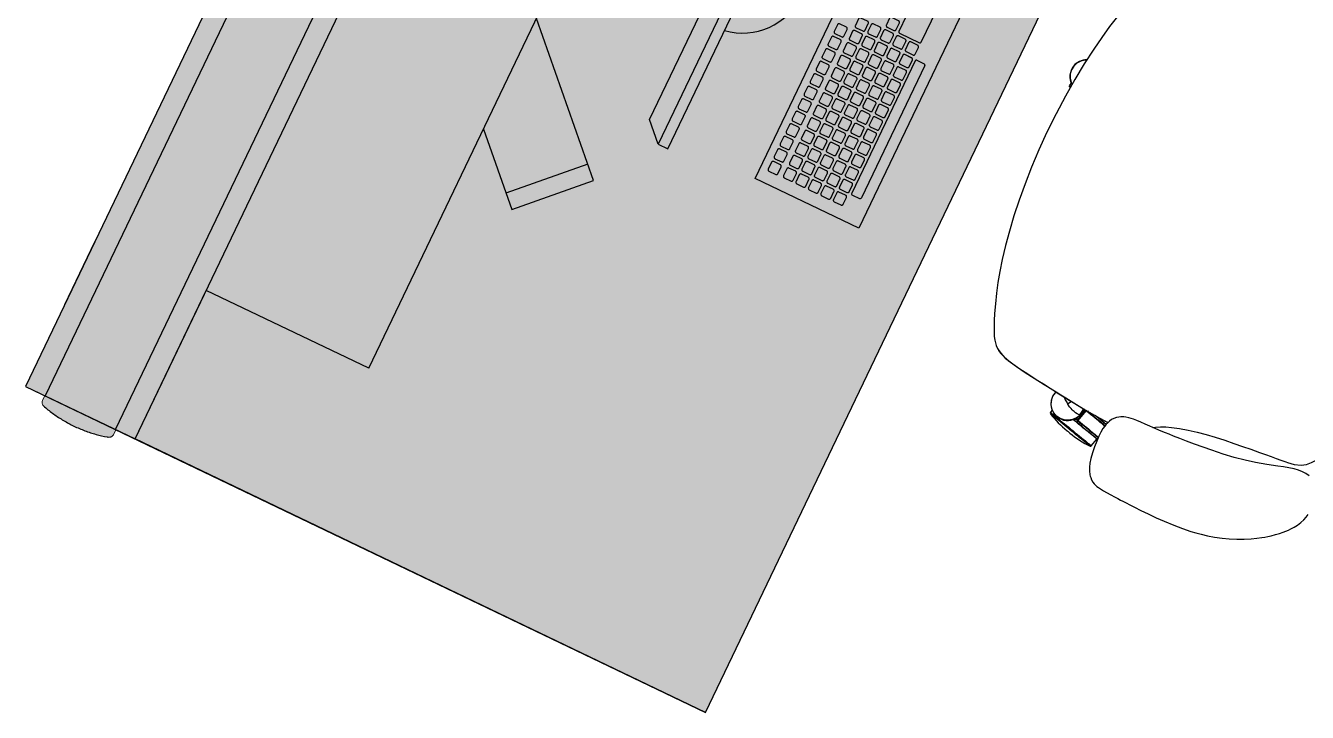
# Model space of a CAD drawing. Extents: x -15 to 8521, y -5327 to 1905.
# Drawn here: x 3272.8 to 3420.7, y -5044.3 to -4965.1 of the extents above; entities that cross this region are included whole.
import ezdxf
from ezdxf.xclip import XClip

# ---------------------------------------------------------------- set-up
doc = ezdxf.new("R2010")
doc.units = 0
doc.header["$XCLIPFRAME"] = 2
doc.linetypes.add('DASHED2', pattern=[9.525, 6.35, -3.175])
doc.layers.add('AR-HTC-MOB', color=253, linetype='Continuous', plot=False)
doc.layers.add('AR-MOB', color=2, linetype='Continuous')

# ---------------------------------------------------------------- blocks, each defined once
blk = doc.blocks.new('COMPUTADOR')
at = {"color": 253}
for p, q in [((0.5146, 0.5393), (0.4855, 0.5684)), ((0.4652, 0.5481), (0.4943, 0.5189)), ((0.4966, 0.5189), (0.5146, 0.537)), ((0.5327, 0.5276), (0.5392, 0.5341)), ((0.5415, 0.5341), (0.6612, 0.4145)), ((0.5248, 0.5197), (0.5279, 0.5228)), ((0.5327, 0.5253), (0.6524, 0.4057)), ((0.6467, 0.3978), (0.6498, 0.4008)), ((0.6546, 0.4057), (0.6612, 0.4122))]:
    blk.add_line(p, q, dxfattribs=at)
at = {"color": 1}
for p, q in [((0.4947, 0.214), (0.2065, 0.5022)), ((0.5247, 0.214), (0.4947, 0.214))]:
    blk.add_line(p, q, dxfattribs=at)
at = {"color": 2}
blk.add_line((0.5197, 0.1295), (0.5197, 0.0295), dxfattribs=at)
at = {"color": 1}
blk.add_lwpolyline([(0.3869, 0.7061), (0.693, 0.4), (0.5993, 0.3063), (0.2932, 0.6124)], close=True, dxfattribs=at)
at = {"color": 2}
for points in [[(0.5335, 0.2228), (0.2153, 0.541), (0.2065, 0.5322), (0.5247, 0.214)], [(0.1297, 0.0295), (0.5397, 0.0295), (0.5397, 0.1295), (0.1297, 0.1295)]]:
    blk.add_lwpolyline(points, close=True, dxfattribs=at)
at = {"color": 253}
for points in [[(0.5192, 0.5192), (0.5254, 0.5253, 0.414214), (0.5254, 0.528), (0.5192, 0.5341, 0.414214), (0.5166, 0.5341), (0.5104, 0.528, 0.414214), (0.5104, 0.5253), (0.5166, 0.5192, 0.414214)], [(0.4853, 0.5079), (0.4914, 0.514, 0.414214), (0.4914, 0.5167), (0.4853, 0.5228, 0.414214), (0.4826, 0.5228), (0.4765, 0.5167, 0.414214), (0.4765, 0.514), (0.4826, 0.5079, 0.414214)], [(0.5079, 0.5079), (0.514, 0.514, 0.414214), (0.514, 0.5167), (0.5079, 0.5228, 0.414214), (0.5052, 0.5228), (0.4991, 0.5167, 0.414214), (0.4991, 0.514), (0.5053, 0.5079, 0.414214)], [(0.5306, 0.5079), (0.5367, 0.514, 0.414214), (0.5367, 0.5167), (0.5306, 0.5228, 0.414214), (0.5279, 0.5228), (0.5218, 0.5167, 0.414214), (0.5218, 0.514), (0.5279, 0.5079, 0.414214)], [(0.4966, 0.4966), (0.5027, 0.5027, 0.414214), (0.5027, 0.5053), (0.4966, 0.5115, 0.414214), (0.4939, 0.5115), (0.4878, 0.5053, 0.414214), (0.4878, 0.5027), (0.4939, 0.4966, 0.414214)], [(0.5192, 0.4966), (0.5254, 0.5027, 0.414214), (0.5254, 0.5053), (0.5192, 0.5115, 0.414214), (0.5166, 0.5115), (0.5104, 0.5053, 0.414214), (0.5104, 0.5027), (0.5166, 0.4966, 0.414214)], [(0.5419, 0.4966), (0.548, 0.5027, 0.414214), (0.548, 0.5053), (0.5419, 0.5115, 0.414214), (0.5392, 0.5115), (0.5331, 0.5053, 0.414214), (0.5331, 0.5027), (0.5392, 0.4966, 0.414214)], [(0.474, 0.4739), (0.4801, 0.48, 0.414214), (0.4801, 0.4827), (0.474, 0.4888, 0.414214), (0.4713, 0.4888), (0.4652, 0.4827, 0.414214), (0.4652, 0.48), (0.4713, 0.4739, 0.414214)], [(0.4853, 0.4852), (0.4914, 0.4914, 0.414214), (0.4914, 0.494), (0.4853, 0.5001, 0.414214), (0.4826, 0.5001), (0.4765, 0.494, 0.414214), (0.4765, 0.4914), (0.4826, 0.4852, 0.414214)], [(0.4966, 0.4739), (0.5027, 0.48, 0.414214), (0.5027, 0.4827), (0.4966, 0.4888, 0.414214), (0.4939, 0.4888), (0.4878, 0.4827, 0.414214), (0.4878, 0.48), (0.4939, 0.4739, 0.414214)], [(0.5079, 0.4852), (0.514, 0.4914, 0.414214), (0.514, 0.494), (0.5079, 0.5001, 0.414214), (0.5052, 0.5001), (0.4991, 0.494, 0.414214), (0.4991, 0.4914), (0.5053, 0.4852, 0.414214)], [(0.5192, 0.4739), (0.5254, 0.48, 0.414214), (0.5254, 0.4827), (0.5192, 0.4888, 0.414214), (0.5166, 0.4888), (0.5104, 0.4827, 0.414214), (0.5104, 0.48), (0.5166, 0.4739, 0.414214)], [(0.5306, 0.4852), (0.5367, 0.4914, 0.414214), (0.5367, 0.494), (0.5306, 0.5001, 0.414214), (0.5279, 0.5001), (0.5218, 0.494, 0.414214), (0.5218, 0.4914), (0.5279, 0.4852, 0.414214)], [(0.5419, 0.4739), (0.548, 0.48, 0.414214), (0.548, 0.4827), (0.5419, 0.4888, 0.414214), (0.5392, 0.4888), (0.5331, 0.4827, 0.414214), (0.5331, 0.48), (0.5392, 0.4739, 0.414214)], [(0.5532, 0.4852), (0.5593, 0.4914, 0.414214), (0.5593, 0.494), (0.5532, 0.5001, 0.414214), (0.5505, 0.5001), (0.5444, 0.494, 0.414214), (0.5444, 0.4914), (0.5505, 0.4852, 0.414214)], [(0.5645, 0.4739), (0.5706, 0.48, 0.414214), (0.5706, 0.4827), (0.5645, 0.4888, 0.414214), (0.5618, 0.4888), (0.5557, 0.4827, 0.414214), (0.5557, 0.48), (0.5618, 0.4739, 0.414214)], [(0.4853, 0.4626), (0.4914, 0.4687, 0.414214), (0.4914, 0.4714), (0.4853, 0.4775, 0.414214), (0.4826, 0.4775), (0.4765, 0.4714, 0.414214), (0.4765, 0.4687), (0.4826, 0.4626, 0.414214)], [(0.5079, 0.4626), (0.514, 0.4687, 0.414214), (0.514, 0.4714), (0.5079, 0.4775, 0.414214), (0.5052, 0.4775), (0.4991, 0.4714, 0.414214), (0.4991, 0.4687), (0.5053, 0.4626, 0.414214)], [(0.5306, 0.4626), (0.5367, 0.4687, 0.414214), (0.5367, 0.4714), (0.5306, 0.4775, 0.414214), (0.5279, 0.4775), (0.5218, 0.4714, 0.414214), (0.5218, 0.4687), (0.5279, 0.4626, 0.414214)], [(0.5532, 0.4626), (0.5593, 0.4687, 0.414214), (0.5593, 0.4714), (0.5532, 0.4775, 0.414214), (0.5505, 0.4775), (0.5444, 0.4714, 0.414214), (0.5444, 0.4687), (0.5505, 0.4626, 0.414214)], [(0.5758, 0.4626), (0.5819, 0.4687, 0.414214), (0.5819, 0.4714), (0.5758, 0.4775, 0.414214), (0.5731, 0.4775), (0.567, 0.4714, 0.414214), (0.567, 0.4687), (0.5731, 0.4626, 0.414214)], [(0.4723, 0.4486), (0.4784, 0.4547, 0.414214), (0.4784, 0.4573), (0.4723, 0.4635, 0.414214), (0.4696, 0.4635), (0.4635, 0.4574, 0.414214), (0.4635, 0.4547), (0.4696, 0.4486, 0.414214)], [(0.4966, 0.4513), (0.5027, 0.4574, 0.414214), (0.5027, 0.4601), (0.4966, 0.4662, 0.414214), (0.4939, 0.4662), (0.4878, 0.4601, 0.414214), (0.4878, 0.4574), (0.4939, 0.4513, 0.414214)], [(0.5192, 0.4513), (0.5254, 0.4574, 0.414214), (0.5254, 0.4601), (0.5192, 0.4662, 0.414214), (0.5166, 0.4662), (0.5104, 0.4601, 0.414214), (0.5104, 0.4574), (0.5166, 0.4513, 0.414214)], [(0.5419, 0.4513), (0.548, 0.4574, 0.414214), (0.548, 0.4601), (0.5419, 0.4662, 0.414214), (0.5392, 0.4662), (0.5331, 0.4601, 0.414214), (0.5331, 0.4574), (0.5392, 0.4513, 0.414214)], [(0.5645, 0.4513), (0.5706, 0.4574, 0.414214), (0.5706, 0.4601), (0.5645, 0.4662, 0.414214), (0.5618, 0.4662), (0.5557, 0.4601, 0.414214), (0.5557, 0.4574), (0.5618, 0.4513, 0.414214)], [(0.5871, 0.4513), (0.5932, 0.4574, 0.414214), (0.5932, 0.4601), (0.5871, 0.4662, 0.414214), (0.5844, 0.4662), (0.5783, 0.4601, 0.414214), (0.5783, 0.4574), (0.5844, 0.4513, 0.414214)], [(0.4836, 0.4372), (0.4897, 0.4434, 0.414214), (0.4897, 0.446), (0.4836, 0.4521, 0.414214), (0.4809, 0.4521), (0.4748, 0.446, 0.414214), (0.4748, 0.4434), (0.4809, 0.4372, 0.414214)], [(0.5079, 0.44), (0.514, 0.4461, 0.414214), (0.514, 0.4488), (0.5079, 0.4549, 0.414214), (0.5052, 0.4549), (0.4991, 0.4488, 0.414214), (0.4991, 0.4461), (0.5053, 0.44, 0.414214)], [(0.5192, 0.4287), (0.5254, 0.4348, 0.414214), (0.5254, 0.4375), (0.5192, 0.4436, 0.414214), (0.5166, 0.4436), (0.5104, 0.4375, 0.414214), (0.5104, 0.4348), (0.5166, 0.4287, 0.414214)], [(0.5306, 0.44), (0.5367, 0.4461, 0.414214), (0.5367, 0.4488), (0.5306, 0.4549, 0.414214), (0.5279, 0.4549), (0.5218, 0.4488, 0.414214), (0.5218, 0.4461), (0.5279, 0.44, 0.414214)], [(0.5419, 0.4287), (0.548, 0.4348, 0.414214), (0.548, 0.4375), (0.5419, 0.4436, 0.414214), (0.5392, 0.4436), (0.5331, 0.4375, 0.414214), (0.5331, 0.4348), (0.5392, 0.4287, 0.414214)], [(0.5532, 0.44), (0.5593, 0.4461, 0.414214), (0.5593, 0.4488), (0.5532, 0.4549, 0.414214), (0.5505, 0.4549), (0.5444, 0.4488, 0.414214), (0.5444, 0.4461), (0.5505, 0.44, 0.414214)], [(0.5645, 0.4287), (0.5706, 0.4348, 0.414214), (0.5706, 0.4375), (0.5645, 0.4436, 0.414214), (0.5618, 0.4436), (0.5557, 0.4375, 0.414214), (0.5557, 0.4348), (0.5618, 0.4287, 0.414214)], [(0.5758, 0.44), (0.5819, 0.4461, 0.414214), (0.5819, 0.4488), (0.5758, 0.4549, 0.414214), (0.5731, 0.4549), (0.567, 0.4488, 0.414214), (0.567, 0.4461), (0.5731, 0.44, 0.414214)], [(0.5871, 0.4287), (0.5932, 0.4348, 0.414214), (0.5932, 0.4375), (0.5871, 0.4436, 0.414214), (0.5844, 0.4436), (0.5783, 0.4375, 0.414214), (0.5783, 0.4348), (0.5844, 0.4287, 0.414214)], [(0.5984, 0.44), (0.6045, 0.4461, 0.414214), (0.6045, 0.4488), (0.5984, 0.4549, 0.414214), (0.5958, 0.4549), (0.5896, 0.4488, 0.414214), (0.5896, 0.4461), (0.5958, 0.44, 0.414214)], [(0.6098, 0.4287), (0.6159, 0.4348, 0.414214), (0.6159, 0.4375), (0.6097, 0.4436, 0.414214), (0.6071, 0.4436), (0.601, 0.4375, 0.414214), (0.601, 0.4348), (0.6071, 0.4287, 0.414214)], [(0.4949, 0.4259), (0.501, 0.432, 0.414214), (0.501, 0.4347), (0.4949, 0.4408, 0.414214), (0.4922, 0.4408), (0.4861, 0.4347, 0.414214), (0.4861, 0.432), (0.4922, 0.4259, 0.414214)], [(0.5062, 0.4146), (0.5123, 0.4207, 0.414214), (0.5123, 0.4234), (0.5062, 0.4295, 0.414214), (0.5036, 0.4295), (0.4974, 0.4234, 0.414214), (0.4974, 0.4207), (0.5036, 0.4146, 0.414214)], [(0.5306, 0.4174), (0.5367, 0.4235, 0.414214), (0.5367, 0.4261), (0.5306, 0.4323, 0.414214), (0.5279, 0.4323), (0.5218, 0.4261, 0.414214), (0.5218, 0.4235), (0.5279, 0.4174, 0.414214)], [(0.5532, 0.4174), (0.5593, 0.4235, 0.414214), (0.5593, 0.4261), (0.5532, 0.4323, 0.414214), (0.5505, 0.4323), (0.5444, 0.4261, 0.414214), (0.5444, 0.4235), (0.5505, 0.4174, 0.414214)], [(0.5758, 0.4174), (0.5819, 0.4235, 0.414214), (0.5819, 0.4261), (0.5758, 0.4323, 0.414214), (0.5731, 0.4323), (0.567, 0.4261, 0.414214), (0.567, 0.4235), (0.5731, 0.4174, 0.414214)], [(0.5984, 0.4174), (0.6045, 0.4235, 0.414214), (0.6045, 0.4261), (0.5984, 0.4323, 0.414214), (0.5958, 0.4323), (0.5896, 0.4261, 0.414214), (0.5896, 0.4235), (0.5958, 0.4174, 0.414214)], [(0.6211, 0.4174), (0.6272, 0.4235, 0.414214), (0.6272, 0.4261), (0.6211, 0.4323, 0.414214), (0.6184, 0.4323), (0.6123, 0.4261, 0.414214), (0.6123, 0.4235), (0.6184, 0.4174, 0.414214)], [(0.5175, 0.4033), (0.5237, 0.4094, 0.414214), (0.5237, 0.4121), (0.5175, 0.4182, 0.414214), (0.5149, 0.4182), (0.5088, 0.4121, 0.414214), (0.5088, 0.4094), (0.5149, 0.4033, 0.414214)], [(0.5419, 0.406), (0.548, 0.4122, 0.414214), (0.548, 0.4148), (0.5419, 0.4209, 0.414214), (0.5392, 0.4209), (0.5331, 0.4148, 0.414214), (0.5331, 0.4122), (0.5392, 0.406, 0.414214)], [(0.5645, 0.406), (0.5706, 0.4122, 0.414214), (0.5706, 0.4148), (0.5645, 0.4209, 0.414214), (0.5618, 0.4209), (0.5557, 0.4148, 0.414214), (0.5557, 0.4122), (0.5618, 0.406, 0.414214)], [(0.5871, 0.406), (0.5932, 0.4122, 0.414214), (0.5932, 0.4148), (0.5871, 0.4209, 0.414214), (0.5844, 0.4209), (0.5783, 0.4148, 0.414214), (0.5783, 0.4122), (0.5844, 0.406, 0.414214)], [(0.6098, 0.406), (0.6159, 0.4122, 0.414214), (0.6159, 0.4148), (0.6097, 0.4209, 0.414214), (0.6071, 0.4209), (0.601, 0.4148, 0.414214), (0.601, 0.4122), (0.6071, 0.406, 0.414214)], [(0.6324, 0.406), (0.6385, 0.4122, 0.414214), (0.6385, 0.4148), (0.6324, 0.4209, 0.414214), (0.6297, 0.4209), (0.6236, 0.4148, 0.414214), (0.6236, 0.4122), (0.6297, 0.406, 0.414214)], [(0.5289, 0.392), (0.535, 0.3981, 0.414214), (0.535, 0.4008), (0.5289, 0.4069, 0.414214), (0.5262, 0.4069), (0.5201, 0.4008, 0.414214), (0.5201, 0.3981), (0.5262, 0.392, 0.414214)], [(0.5532, 0.3947), (0.5593, 0.4008, 0.414214), (0.5593, 0.4035), (0.5532, 0.4096, 0.414214), (0.5505, 0.4096), (0.5444, 0.4035, 0.414214), (0.5444, 0.4008), (0.5505, 0.3947, 0.414214)], [(0.5758, 0.3947), (0.5819, 0.4008, 0.414214), (0.5819, 0.4035), (0.5758, 0.4096, 0.414214), (0.5731, 0.4096), (0.567, 0.4035, 0.414214), (0.567, 0.4008), (0.5731, 0.3947, 0.414214)], [(0.5984, 0.3947), (0.6045, 0.4008, 0.414214), (0.6045, 0.4035), (0.5984, 0.4096, 0.414214), (0.5958, 0.4096), (0.5896, 0.4035, 0.414214), (0.5896, 0.4008), (0.5958, 0.3947, 0.414214)], [(0.6211, 0.3947), (0.6272, 0.4008, 0.414214), (0.6272, 0.4035), (0.6211, 0.4096, 0.414214), (0.6184, 0.4096), (0.6123, 0.4035, 0.414214), (0.6123, 0.4008), (0.6184, 0.3947, 0.414214)], [(0.6437, 0.3947), (0.6498, 0.4008, 0.414214), (0.6498, 0.4035), (0.6437, 0.4096, 0.414214), (0.641, 0.4096), (0.6349, 0.4035, 0.414214), (0.6349, 0.4008), (0.641, 0.3947, 0.414214)], [(0.5402, 0.3807), (0.5463, 0.3868, 0.414214), (0.5463, 0.3895), (0.5402, 0.3956, 0.414214), (0.5375, 0.3956), (0.5314, 0.3895, 0.414214), (0.5314, 0.3868), (0.5375, 0.3807, 0.414214)], [(0.5515, 0.3694), (0.5576, 0.3755, 0.414214), (0.5576, 0.3782), (0.5515, 0.3843, 0.414214), (0.5488, 0.3843), (0.5427, 0.3782, 0.414214), (0.5427, 0.3755), (0.5488, 0.3694, 0.414214)], [(0.5645, 0.3834), (0.5706, 0.3895, 0.414214), (0.5706, 0.3922), (0.5645, 0.3983, 0.414214), (0.5618, 0.3983), (0.5557, 0.3922, 0.414214), (0.5557, 0.3895), (0.5618, 0.3834, 0.414214)], [(0.5758, 0.3721), (0.5819, 0.3782, 0.414214), (0.5819, 0.3809), (0.5758, 0.387, 0.414214), (0.5731, 0.387), (0.567, 0.3809, 0.414214), (0.567, 0.3782), (0.5731, 0.3721, 0.414214)], [(0.5871, 0.3834), (0.5932, 0.3895, 0.414214), (0.5932, 0.3922), (0.5871, 0.3983, 0.414214), (0.5844, 0.3983), (0.5783, 0.3922, 0.414214), (0.5783, 0.3895), (0.5844, 0.3834, 0.414214)], [(0.5984, 0.3721), (0.6045, 0.3782, 0.414214), (0.6045, 0.3809), (0.5984, 0.387, 0.414214), (0.5958, 0.387), (0.5896, 0.3809, 0.414214), (0.5896, 0.3782), (0.5958, 0.3721, 0.414214)], [(0.6098, 0.3834), (0.6159, 0.3895, 0.414214), (0.6159, 0.3922), (0.6097, 0.3983, 0.414214), (0.6071, 0.3983), (0.601, 0.3922, 0.414214), (0.601, 0.3895), (0.6071, 0.3834, 0.414214)], [(0.6211, 0.3721), (0.6272, 0.3782, 0.414214), (0.6272, 0.3809), (0.6211, 0.387, 0.414214), (0.6184, 0.387), (0.6123, 0.3809, 0.414214), (0.6123, 0.3782), (0.6184, 0.3721, 0.414214)], [(0.6324, 0.3834), (0.6385, 0.3895, 0.414214), (0.6385, 0.3922), (0.6324, 0.3983, 0.414214), (0.6297, 0.3983), (0.6236, 0.3922, 0.414214), (0.6236, 0.3895), (0.6297, 0.3834, 0.414214)], [(0.6437, 0.3721), (0.6498, 0.3782, 0.414214), (0.6498, 0.3809), (0.6437, 0.387, 0.414214), (0.641, 0.387), (0.6349, 0.3809, 0.414214), (0.6349, 0.3782), (0.641, 0.3721, 0.414214)], [(0.655, 0.3834), (0.6611, 0.3895, 0.414214), (0.6611, 0.3922), (0.655, 0.3983, 0.414214), (0.6523, 0.3983), (0.6462, 0.3922, 0.414214), (0.6462, 0.3895), (0.6523, 0.3834, 0.414214)], [(0.5628, 0.358), (0.5689, 0.3642, 0.414214), (0.5689, 0.3668), (0.5628, 0.373, 0.414214), (0.5601, 0.373), (0.554, 0.3668, 0.414214), (0.554, 0.3642), (0.5601, 0.358, 0.414214)], [(0.5871, 0.3608), (0.5932, 0.3669, 0.414214), (0.5932, 0.3696), (0.5871, 0.3757, 0.414214), (0.5844, 0.3757), (0.5783, 0.3696, 0.414214), (0.5783, 0.3669), (0.5844, 0.3608, 0.414214)], [(0.6098, 0.3608), (0.6159, 0.3669, 0.414214), (0.6159, 0.3696), (0.6097, 0.3757, 0.414214), (0.6071, 0.3757), (0.601, 0.3696, 0.414214), (0.601, 0.3669), (0.6071, 0.3608, 0.414214)], [(0.6324, 0.3608), (0.6385, 0.3669, 0.414214), (0.6385, 0.3696), (0.6324, 0.3757, 0.414214), (0.6297, 0.3757), (0.6236, 0.3696, 0.414214), (0.6236, 0.3669), (0.6297, 0.3608, 0.414214)], [(0.5741, 0.3467), (0.5802, 0.3528, 0.414214), (0.5802, 0.3555), (0.5741, 0.3616, 0.414214), (0.5714, 0.3616), (0.5653, 0.3555, 0.414214), (0.5653, 0.3529), (0.5714, 0.3467, 0.414214)], [(0.5984, 0.3495), (0.6045, 0.3556, 0.414214), (0.6045, 0.3583), (0.5984, 0.3644, 0.414214), (0.5958, 0.3644), (0.5896, 0.3583, 0.414214), (0.5896, 0.3556), (0.5958, 0.3495, 0.414214)], [(0.6211, 0.3495), (0.6272, 0.3556, 0.414214), (0.6272, 0.3583), (0.6211, 0.3644, 0.414214), (0.6184, 0.3644), (0.6123, 0.3583, 0.414214), (0.6123, 0.3556), (0.6184, 0.3495, 0.414214)], [(0.5854, 0.3354), (0.5915, 0.3415, 0.414214), (0.5915, 0.3442), (0.5854, 0.3503, 0.414214), (0.5828, 0.3503), (0.5766, 0.3442, 0.414214), (0.5766, 0.3415), (0.5828, 0.3354, 0.414214)], [(0.6098, 0.3382), (0.6159, 0.3443, 0.414214), (0.6159, 0.3469), (0.6097, 0.3531, 0.414214), (0.6071, 0.3531), (0.601, 0.347, 0.414214), (0.601, 0.3443), (0.6071, 0.3382, 0.414214)], [(0.5967, 0.3241), (0.6029, 0.3302, 0.414214), (0.6029, 0.3329), (0.5967, 0.339, 0.414214), (0.5941, 0.339), (0.588, 0.3329, 0.414214), (0.588, 0.3302), (0.5941, 0.3241, 0.414214)]]:
    blk.add_lwpolyline(points, format="xyb", close=True, dxfattribs=at)
for centre, start, end in [((0.5135, 0.5381), 315, 45), ((0.5404, 0.533), 45, 135), ((0.4955, 0.5201), 225, 315), ((0.5338, 0.5265), 135, 225), ((0.66, 0.4133), 315, 45), ((0.6535, 0.4068), 225, 315)]:
    blk.add_arc(centre, 0.0016, start, end, dxfattribs=at)
at = {"color": 1}
blk.add_arc((0.3656, 0.3731), 0.075, 324.5941, 125.4059, dxfattribs=at)
blk = doc.blocks.new('EST-1-SEDE')
at = {"layer": 'AR-HTC-MOB'}
h = blk.add_hatch(color=254, dxfattribs=at)
h.dxf.hatch_style = 1
h.paths.add_polyline_path([(2101.8701, 1077.4978), (2101.8601, 1077.4978), (2101.8601, 1077.4728), (2101.8494, 1077.4728), (2101.8494, 1077.4678), (2101.8494, 1077.3958), (2101.7594, 1077.3958), (2101.7594, 1077.4678), (2101.7594, 1077.4728), (2101.7263, 1077.4728), (2101.7263, 1077.4678), (2101.7263, 1077.2648), (2101.8701, 1077.2648)], flags=17)
edge = h.paths.add_edge_path()
edge.add_line((2100.4601, 1077.5883), (2100.4543, 1077.5883))
edge.add_spline(control_points=[(2100.4543, 1077.5883), (2100.4543, 1077.5883), (2100.4543, 1077.5883), (2100.454, 1077.5883), (2100.4536, 1077.5883), (2100.4528, 1077.5881), (2100.4525, 1077.588), (2100.4518, 1077.5877), (2100.4514, 1077.5875), (2100.4508, 1077.5871), (2100.4505, 1077.5869), (2100.4502, 1077.5866), (2100.4502, 1077.5866), (2100.4502, 1077.5866)], knot_values=[0.946685, 0.946685, 0.946685, 0.946685, 0.9467, 0.9467, 2.066651, 2.066651, 3.186602, 3.186602, 4.306554, 4.306554, 5.426505, 5.426505, 5.471349, 5.471349, 5.471349, 5.471349], degree=3, periodic=0)
edge.add_spline(control_points=[(2100.4502, 1077.5866), (2100.4502, 1077.5866), (2100.4501, 1077.5866), (2100.4498, 1077.5863), (2100.4496, 1077.586), (2100.4491, 1077.5853), (2100.449, 1077.585), (2100.4487, 1077.5844), (2100.4486, 1077.5841), (2100.4486, 1077.5839)], knot_values=[22.53884, 22.53884, 22.53884, 22.53884, 22.641731, 22.641731, 23.77781, 23.77781, 24.913889, 24.913889, 25.62955, 25.62955, 25.62955, 25.62955], degree=3, periodic=0)
edge.add_spline(control_points=[(2100.4486, 1077.5839), (2100.4485, 1077.5835), (2100.4484, 1077.5832), (2100.4471, 1077.5786), (2100.4462, 1077.5743), (2100.4446, 1077.5654), (2100.444, 1077.5609), (2100.4432, 1077.5519), (2100.443, 1077.5473), (2100.443, 1077.5382), (2100.4432, 1077.5337), (2100.444, 1077.5246), (2100.4446, 1077.5201), (2100.4462, 1077.5113), (2100.4471, 1077.507), (2100.4484, 1077.5024), (2100.4485, 1077.502), (2100.4486, 1077.5017)], knot_values=[11.76687, 11.76687, 11.76687, 11.76687, 12.804667, 12.804667, 25.609335, 25.609335, 38.414002, 38.414002, 51.21867, 51.21867, 64.023337, 64.023337, 76.828005, 76.828005, 89.632672, 89.632672, 90.670469, 90.670469, 90.670469, 90.670469], degree=3, periodic=0)
edge.add_spline(control_points=[(2100.4486, 1077.5017), (2100.4486, 1077.5015), (2100.4487, 1077.5012), (2100.449, 1077.5006), (2100.4491, 1077.5003), (2100.4496, 1077.4996), (2100.4498, 1077.4993), (2100.4501, 1077.499), (2100.4502, 1077.499), (2100.4502, 1077.499)], knot_values=[28.737184, 28.737184, 28.737184, 28.737184, 29.452845, 29.452845, 30.588923, 30.588923, 31.725002, 31.725002, 31.827893, 31.827893, 31.827893, 31.827893], degree=3, periodic=0)
edge.add_spline(control_points=[(2100.4502, 1077.499), (2100.4502, 1077.499), (2100.4502, 1077.4989), (2100.4505, 1077.4987), (2100.4508, 1077.4984), (2100.4514, 1077.498), (2100.4518, 1077.4979), (2100.4525, 1077.4976), (2100.4528, 1077.4975), (2100.4536, 1077.4973), (2100.454, 1077.4973), (2100.4543, 1077.4973), (2100.4543, 1077.4973), (2100.4543, 1077.4973)], knot_values=[15.91346, 15.91346, 15.91346, 15.91346, 15.958305, 15.958305, 17.078256, 17.078256, 18.198207, 18.198207, 19.318158, 19.318158, 20.438109, 20.438109, 20.438124, 20.438124, 20.438124, 20.438124], degree=3, periodic=0)
edge.add_line((2100.4543, 1077.4973), (2100.4601, 1077.4973))
edge.add_line((2100.4601, 1077.4973), (2100.4601, 1077.5883))
h.paths.add_polyline_path([(2102.0601, 1077.5878), (2100.4601, 1077.5878), (2100.4601, 1077.4978), (2102.0601, 1077.4978)])
h.paths.add_polyline_path([(2101.8601, 1077.6128), (2100.4601, 1077.6128), (2100.4601, 1077.5878), (2101.8601, 1077.5878)])
h.paths.add_polyline_path([(2101.8601, 1077.4978), (2100.4601, 1077.4978), (2100.4601, 1077.4728), (2101.8601, 1077.4728)], flags=17)
h.paths.add_polyline_path([(2102.0601, 1077.6128), (2101.8601, 1077.6128), (2101.8601, 1077.5878), (2102.0601, 1077.5878)])
edge = h.paths.add_edge_path()
edge.add_spline(control_points=[(2102.0716, 1077.5017), (2102.0717, 1077.502), (2102.0718, 1077.5024), (2102.073, 1077.507), (2102.0739, 1077.5113), (2102.0755, 1077.5201), (2102.0761, 1077.5246), (2102.0769, 1077.5337), (2102.0771, 1077.5382), (2102.0771, 1077.5473), (2102.0769, 1077.5519), (2102.0761, 1077.5609), (2102.0755, 1077.5654), (2102.0739, 1077.5743), (2102.073, 1077.5786), (2102.0718, 1077.5832), (2102.0717, 1077.5835), (2102.0716, 1077.5839)], knot_values=[11.76687, 11.76687, 11.76687, 11.76687, 12.804667, 12.804667, 25.609335, 25.609335, 38.414002, 38.414002, 51.21867, 51.21867, 64.023337, 64.023337, 76.828005, 76.828005, 89.632672, 89.632672, 90.670469, 90.670469, 90.670469, 90.670469], degree=3, periodic=0)
edge.add_spline(control_points=[(2102.0716, 1077.5839), (2102.0715, 1077.5841), (2102.0714, 1077.5844), (2102.0712, 1077.585), (2102.071, 1077.5853), (2102.0705, 1077.586), (2102.0703, 1077.5863), (2102.07, 1077.5866), (2102.07, 1077.5866), (2102.07, 1077.5866)], knot_values=[22.53884, 22.53884, 22.53884, 22.53884, 23.254501, 23.254501, 24.39058, 24.39058, 25.526659, 25.526659, 25.62955, 25.62955, 25.62955, 25.62955], degree=3, periodic=0)
edge.add_spline(control_points=[(2102.07, 1077.5866), (2102.0699, 1077.5866), (2102.0699, 1077.5866), (2102.0697, 1077.5869), (2102.0694, 1077.5871), (2102.0687, 1077.5875), (2102.0684, 1077.5877), (2102.0677, 1077.588), (2102.0673, 1077.5881), (2102.0665, 1077.5883), (2102.0662, 1077.5883), (2102.0658, 1077.5883), (2102.0658, 1077.5883), (2102.0658, 1077.5883)], knot_values=[0.946685, 0.946685, 0.946685, 0.946685, 0.991529, 0.991529, 2.11148, 2.11148, 3.231431, 3.231431, 4.351382, 4.351382, 5.471333, 5.471333, 5.471349, 5.471349, 5.471349, 5.471349], degree=3, periodic=0)
edge.add_line((2102.0658, 1077.5883), (2102.0601, 1077.5883))
edge.add_line((2102.0601, 1077.5883), (2102.0601, 1077.5866))
edge.add_line((2102.0601, 1077.5866), (2102.0601, 1077.499))
edge.add_line((2102.0601, 1077.499), (2102.0601, 1077.4973))
edge.add_line((2102.0601, 1077.4973), (2102.0658, 1077.4973))
edge.add_spline(control_points=[(2102.0658, 1077.4973), (2102.0658, 1077.4973), (2102.0658, 1077.4973), (2102.0662, 1077.4973), (2102.0665, 1077.4973), (2102.0673, 1077.4975), (2102.0677, 1077.4976), (2102.0684, 1077.4979), (2102.0687, 1077.498), (2102.0694, 1077.4984), (2102.0697, 1077.4987), (2102.0699, 1077.4989), (2102.0699, 1077.499), (2102.07, 1077.499)], knot_values=[15.91346, 15.91346, 15.91346, 15.91346, 15.913476, 15.913476, 17.033427, 17.033427, 18.153378, 18.153378, 19.273329, 19.273329, 20.39328, 20.39328, 20.438124, 20.438124, 20.438124, 20.438124], degree=3, periodic=0)
edge.add_spline(control_points=[(2102.07, 1077.499), (2102.07, 1077.499), (2102.07, 1077.499), (2102.0703, 1077.4993), (2102.0705, 1077.4996), (2102.071, 1077.5003), (2102.0712, 1077.5006), (2102.0714, 1077.5012), (2102.0715, 1077.5015), (2102.0716, 1077.5017)], knot_values=[28.737184, 28.737184, 28.737184, 28.737184, 28.840074, 28.840074, 29.976153, 29.976153, 31.112232, 31.112232, 31.827893, 31.827893, 31.827893, 31.827893], degree=3, periodic=0)
h.paths.add_polyline_path([(2101.8494, 1077.4678), (2101.7594, 1077.4678), (2101.7594, 1077.3958), (2101.8494, 1077.3958)], flags=16)
h.paths.add_polyline_path([(2101.8494, 1077.4728), (2101.7594, 1077.4728), (2101.7594, 1077.4678), (2101.8494, 1077.4678)], flags=16)
h.paths.add_polyline_path([(2101.7263, 1077.4728), (2101.3763, 1077.4728), (2101.3763, 1077.4678), (2101.7263, 1077.4678)], flags=17)
h.paths.add_polyline_path([(2101.7263, 1077.4678), (2101.3763, 1077.4678), (2101.3763, 1077.2038), (2101.5088, 1077.2038), (2101.5513, 1077.2463), (2101.5937, 1077.2038), (2101.7263, 1077.2038)], flags=17)
h.paths.add_polyline_path([(2101.3763, 1077.4678), (2101.3763, 1077.4728), (2100.6501, 1077.4728), (2100.6501, 1077.2648), (2101.3763, 1077.2648)], flags=17)
h.paths.add_polyline_path([(2102.0601, 1077.4978), (2101.8701, 1077.4978), (2101.8701, 1077.2648), (2101.7263, 1077.2648), (2101.7263, 1077.2038), (2101.5937, 1077.2038), (2101.5513, 1077.2463), (2101.5088, 1077.2038), (2101.3763, 1077.2038), (2101.3763, 1077.2648), (2100.6501, 1077.2648), (2100.6501, 1077.4728), (2100.4601, 1077.4728), (2100.4601, 1076.7428), (2102.0601, 1076.7428)])
at = {"color": 0, "ltscale": 10}
for p, q in [((2100.4601, 1077.6128), (2100.4601, 1076.7428)), ((2100.4601, 1076.7428), (2102.0601, 1076.7428))]:
    blk.add_line(p, q, dxfattribs=at)
at = {"color": 0}
blk.add_line((2100.5651, 1077.6128), (2100.6451, 1077.6128), dxfattribs=at)
at = {"color": 0, "lineweight": 20}
for p, q in [((2100.4601, 1077.5883), (2100.4543, 1077.5883)), ((2100.4601, 1077.5866), (2100.4601, 1077.5883)), ((2100.4601, 1077.499), (2100.4601, 1077.5866)), ((2100.4543, 1077.4973), (2100.4601, 1077.4973)), ((2100.4601, 1077.4973), (2100.4601, 1077.499))]:
    blk.add_line(p, q, dxfattribs=at)
at = {"color": 0, "linetype": 'DASHED2', "lineweight": 5, "ltscale": 0.01}
blk.add_line((2100.4601, 1077.3428), (2100.4601, 1077.4928), dxfattribs=at)
at = {"color": 0, "linetype": 'Continuous', "ltscale": 0.01}
for q in [(2100.6501, 1077.4728), (2101.3763, 1077.2648)]:
    blk.add_line((2100.6501, 1077.2648), q, dxfattribs=at)
blk.add_lwpolyline([(2101.8601, 1077.5878), (2101.8601, 1077.6128), (2100.4601, 1077.6128), (2100.4601, 1077.4728), (2101.8601, 1077.4728), (2101.8601, 1077.4978)], dxfattribs=at)
blk.add_lwpolyline([(2100.4601, 1077.4978), (2102.0601, 1077.4978), (2102.0601, 1077.5878), (2100.4601, 1077.5878)], close=True, dxfattribs=at)
blk.add_open_spline([(2100.4486, 1077.5839), (2100.4485, 1077.5835), (2100.4484, 1077.5832), (2100.4471, 1077.5786), (2100.4462, 1077.5743), (2100.4446, 1077.5654), (2100.444, 1077.5609), (2100.4432, 1077.5519), (2100.443, 1077.5473), (2100.443, 1077.5382), (2100.4432, 1077.5337), (2100.444, 1077.5246), (2100.4446, 1077.5201), (2100.4462, 1077.5113), (2100.4471, 1077.507), (2100.4484, 1077.5024), (2100.4485, 1077.502), (2100.4486, 1077.5017)], degree=3, knots=[11.76687, 11.76687, 11.76687, 11.76687, 12.804667, 12.804667, 25.609335, 25.609335, 38.414002, 38.414002, 51.21867, 51.21867, 64.023337, 64.023337, 76.828005, 76.828005, 89.632672, 89.632672, 90.670469, 90.670469, 90.670469, 90.670469], dxfattribs=at)
at = {"color": 0, "lineweight": 20}
for points, knots in [([(2100.4502, 1077.5866), (2100.4502, 1077.5866), (2100.4501, 1077.5866), (2100.4498, 1077.5863), (2100.4496, 1077.586), (2100.4491, 1077.5853), (2100.449, 1077.585), (2100.4487, 1077.5844), (2100.4486, 1077.5841), (2100.4486, 1077.5839)], [22.53884, 22.53884, 22.53884, 22.53884, 22.641731, 22.641731, 23.77781, 23.77781, 24.913889, 24.913889, 25.62955, 25.62955, 25.62955, 25.62955]), ([(2100.4543, 1077.5883), (2100.4543, 1077.5883), (2100.4543, 1077.5883), (2100.454, 1077.5883), (2100.4536, 1077.5883), (2100.4528, 1077.5881), (2100.4525, 1077.588), (2100.4518, 1077.5877), (2100.4514, 1077.5875), (2100.4508, 1077.5871), (2100.4505, 1077.5869), (2100.4502, 1077.5866), (2100.4502, 1077.5866), (2100.4502, 1077.5866)], [0.946685, 0.946685, 0.946685, 0.946685, 0.9467, 0.9467, 2.066651, 2.066651, 3.186602, 3.186602, 4.306554, 4.306554, 5.426505, 5.426505, 5.471349, 5.471349, 5.471349, 5.471349]), ([(2100.4486, 1077.5017), (2100.4486, 1077.5015), (2100.4487, 1077.5012), (2100.449, 1077.5006), (2100.4491, 1077.5003), (2100.4496, 1077.4996), (2100.4498, 1077.4993), (2100.4501, 1077.499), (2100.4502, 1077.499), (2100.4502, 1077.499)], [28.737184, 28.737184, 28.737184, 28.737184, 29.452845, 29.452845, 30.588923, 30.588923, 31.725002, 31.725002, 31.827893, 31.827893, 31.827893, 31.827893]), ([(2100.4502, 1077.499), (2100.4502, 1077.499), (2100.4502, 1077.4989), (2100.4505, 1077.4987), (2100.4508, 1077.4984), (2100.4514, 1077.498), (2100.4518, 1077.4979), (2100.4525, 1077.4976), (2100.4528, 1077.4975), (2100.4536, 1077.4973), (2100.454, 1077.4973), (2100.4543, 1077.4973), (2100.4543, 1077.4973), (2100.4543, 1077.4973)], [15.91346, 15.91346, 15.91346, 15.91346, 15.958305, 15.958305, 17.078256, 17.078256, 18.198207, 18.198207, 19.318158, 19.318158, 20.438109, 20.438109, 20.438124, 20.438124, 20.438124, 20.438124])]:
    blk.add_open_spline(points, degree=3, knots=knots, dxfattribs=at)
at = {"color": 0, "extrusion": (0, 0, -1)}
ref = blk.add_blockref('COMPUTADOR', (-2101.2475, 1077.5978), dxfattribs=dict(at, xscale=-1, zscale=-1, rotation=135.0000000000225))
XClip(ref).set_block_clipping_path([(0.6451993037, -0.4684105607), (0.5108490153, -0.3340602723), (0.6579272258, -0.1869820618), (0.1444267097, 0.3265184542), (0.1875602234, 0.3696519678), (0.0938517263, 0.463360465), (0.0337813471, 0.463360465), (0.0337813471, 0.5234308441), (-0.05992715, 0.6171393413), (-0.1030606637, 0.5740058276), (-0.2047430473, 0.6756882112), (-0.3694989295, 0.5109323291), (-0.5038492182, 0.6452826172), (0.0300164042, 1.1791482395), (1.1613872541, 0.0477773896)])
blk = doc.blocks.new('CAD-GIR-TELA')
at = {"color": 1, "linetype": 'Continuous'}
for p, q in [((0.3069, -0.1002), (0.297, -0.0977)), ((0.2728, -0.1232), (0.2724, -0.125)), ((0.2728, -0.1232), (0.2869, -0.1267)), ((0.2802, -0.1274), (0.2803, -0.1281)), ((0.2865, -0.1285), (0.2869, -0.1267)), ((0.2868, -0.1305), (0.2871, -0.1309)), ((0.2868, -0.1306), (0.2883, -0.131)), ((0.2877, -0.1269), (0.287, -0.1296)), ((0.2902, -0.1236), (0.2886, -0.1232)), ((0.2682, -0.162), (0.2693, -0.1523)), ((0.289, -0.1587), (0.2921, -0.1595)), ((-0.0615, -0.3005), (-0.0584, -0.3012))]:
    blk.add_line(p, q, dxfattribs=at)
at = {"color": 1, "linetype": 'Continuous', "flags": 128}
for points in [[(0.2273, 0.1126), (0.226, 0.1204), (0.2233, 0.1282), (0.22, 0.1332), (0.2155, 0.1374), (0.2107, 0.1411), (0.201, 0.1481), (0.1908, 0.1543), (0.1692, 0.165), (0.1469, 0.1745), (0.1239, 0.1824), (0.1174, 0.1842)], [(0.3063, -0.0964), (0.3137, -0.0955), (0.3201, -0.0944), (0.3256, -0.0931), (0.33, -0.0917), (0.3332, -0.0902), (0.3352, -0.0891), (0.3365, -0.0883), (0.3378, -0.0874), (0.3391, -0.0864), (0.3403, -0.0852), (0.3421, -0.0833), (0.344, -0.0805), (0.345, -0.0786), (0.3456, -0.0771), (0.346, -0.076), (0.3465, -0.0744), (0.3469, -0.0722), (0.3473, -0.0694), (0.3477, -0.0655), (0.348, -0.0612), (0.3483, -0.0558), (0.3486, -0.0509), (0.3487, -0.0467), (0.3489, -0.043), (0.349, -0.04), (0.3491, -0.0375), (0.3492, -0.0348), (0.3493, -0.0318), (0.3495, -0.0248), (0.3497, -0.0166), (0.3498, -0.0073), (0.3498, 0.0031), (0.3496, 0.0129), (0.349, 0.0249), (0.3481, 0.0358), (0.3469, 0.0456), (0.3459, 0.0516), (0.3448, 0.058), (0.3432, 0.0652), (0.3411, 0.0732), (0.3385, 0.0818), (0.3358, 0.0895), (0.3324, 0.0975), (0.3286, 0.1054), (0.3249, 0.1123), (0.3214, 0.1181), (0.3182, 0.1229), (0.3163, 0.1257), (0.3142, 0.1285), (0.3117, 0.1317), (0.3085, 0.1355), (0.3052, 0.1393), (0.3022, 0.1424), (0.2997, 0.1448), (0.2974, 0.1469), (0.2948, 0.1489), (0.2915, 0.1513), (0.2876, 0.1539), (0.2832, 0.1562), (0.279, 0.1579), (0.2752, 0.159), (0.2712, 0.1599)], [(0.2303, 0.1418), (0.2296, 0.137), (0.2295, 0.1329), (0.2299, 0.128), (0.2308, 0.1226), (0.2322, 0.1166), (0.234, 0.1105), (0.2358, 0.1043), (0.2395, 0.092), (0.2431, 0.0792), (0.2459, 0.0671), (0.2483, 0.0544), (0.2503, 0.0411), (0.2519, 0.0274), (0.253, 0.0169), (0.254, 0.0064), (0.2548, -0.0032), (0.2555, -0.0117), (0.256, -0.0193), (0.2563, -0.0246), (0.2566, -0.0293), (0.2569, -0.0348), (0.2572, -0.0413), (0.2574, -0.0488), (0.2576, -0.0547), (0.2578, -0.0603), (0.258, -0.0652), (0.2584, -0.0695), (0.2586, -0.0721), (0.2591, -0.075), (0.2599, -0.0784), (0.2606, -0.0806), (0.2611, -0.082), (0.2615, -0.0827), (0.2621, -0.0839), (0.2632, -0.0856), (0.2649, -0.0879), (0.267, -0.0902), (0.2695, -0.092), (0.272, -0.0934), (0.2741, -0.0944), (0.2756, -0.0949), (0.2769, -0.0953), (0.2795, -0.096), (0.2832, -0.0967), (0.2878, -0.0971), (0.2932, -0.0972), (0.2993, -0.0969), (0.3063, -0.0964)], [(0.2573, -0.0451), (0.2556, -0.0424), (0.2529, -0.0373), (0.2503, -0.0317), (0.2479, -0.0256), (0.2451, -0.0167), (0.2425, -0.0071), (0.2403, 0.0033), (0.2384, 0.014), (0.2367, 0.0247), (0.2351, 0.0362), (0.2338, 0.0473), (0.2326, 0.0578), (0.2316, 0.0679), (0.2306, 0.0782), (0.2299, 0.0855), (0.2292, 0.0926), (0.2285, 0.0988), (0.228, 0.1044), (0.2276, 0.1093), (0.2272, 0.1136)], [(-0.1539, -0.2851), (-0.1394, -0.2883), (-0.1241, -0.2911), (-0.1082, -0.2936), (-0.0881, -0.2963), (-0.067, -0.2984), (-0.045, -0.3), (-0.022, -0.301), (0.0018, -0.3014)], [(0.2531, -0.2438), (0.2563, -0.2376), (0.2589, -0.2291), (0.2611, -0.2175), (0.2629, -0.2055), (0.2645, -0.1934), (0.2661, -0.1799), (0.2674, -0.1695), (0.2682, -0.1624), (0.269, -0.1554), (0.2698, -0.1483), (0.2708, -0.1385), (0.2718, -0.1288), (0.2727, -0.119), (0.2734, -0.1092), (0.2741, -0.0993), (0.2743, -0.0944)], [(0.2724, -0.1216), (0.2729, -0.1198), (0.2736, -0.1167), (0.2744, -0.1136), (0.2751, -0.1106), (0.2758, -0.1078), (0.2765, -0.1052), (0.2771, -0.1028), (0.2776, -0.1007), (0.2781, -0.0988), (0.2785, -0.0972), (0.2788, -0.0959), (0.2789, -0.0957)], [(0.2796, -0.0959), (0.2794, -0.0967), (0.279, -0.0983), (0.2785, -0.1003), (0.278, -0.1025), (0.2773, -0.105), (0.2767, -0.1076), (0.276, -0.1105), (0.2752, -0.1135), (0.2744, -0.1167), (0.2736, -0.1199), (0.2728, -0.1232)], [(0.2773, -0.0954), (0.2772, -0.0958), (0.2768, -0.0972), (0.2764, -0.099), (0.2759, -0.1011), (0.2753, -0.1034), (0.2747, -0.1059), (0.274, -0.1087), (0.2733, -0.1112)], [(0.2735, -0.1089), (0.2739, -0.1072), (0.2746, -0.1046), (0.2752, -0.1021), (0.2757, -0.0999), (0.2762, -0.098), (0.2766, -0.0963), (0.2769, -0.0953)], [(0.2741, -0.0989), (0.2743, -0.0952), (0.2743, -0.0944)], [(0.2869, -0.1267), (0.2877, -0.1234), (0.2885, -0.1202), (0.2893, -0.1171), (0.2901, -0.114), (0.2908, -0.1111), (0.2915, -0.1085), (0.2921, -0.106), (0.2926, -0.1038), (0.2931, -0.1018), (0.2935, -0.1002), (0.2938, -0.0989), (0.2941, -0.0979), (0.2942, -0.0973), (0.2943, -0.097)], [(0.2949, -0.098), (0.2948, -0.0982), (0.2946, -0.0988), (0.2944, -0.0998), (0.2941, -0.1011), (0.2937, -0.1027), (0.2932, -0.1045), (0.2927, -0.1067), (0.2921, -0.1091), (0.2914, -0.1117), (0.2907, -0.1145), (0.29, -0.1175), (0.2892, -0.1206), (0.2885, -0.1237), (0.2877, -0.1269)], [(0.2892, -0.1273), (0.29, -0.124), (0.2908, -0.1209), (0.2916, -0.1178), (0.2923, -0.1148), (0.293, -0.1119), (0.2937, -0.1093), (0.2943, -0.1068), (0.2949, -0.1047), (0.2953, -0.1028), (0.2957, -0.1011), (0.2961, -0.0998), (0.2963, -0.0989), (0.2964, -0.0983), (0.2965, -0.098), (0.2965, -0.098)], [(0.297, -0.0977), (0.297, -0.0977), (0.2969, -0.0981), (0.2967, -0.0988), (0.2965, -0.0998), (0.2961, -0.1012), (0.2957, -0.1028), (0.2952, -0.1048), (0.2947, -0.107), (0.2941, -0.1094), (0.2934, -0.1121), (0.2927, -0.1149), (0.292, -0.1179), (0.2912, -0.121), (0.2904, -0.1242), (0.2896, -0.1274)], [(0.3078, -0.1014), (0.3078, -0.1015), (0.3077, -0.102), (0.3075, -0.1027), (0.3072, -0.1039), (0.3069, -0.1053), (0.3064, -0.107), (0.3059, -0.109), (0.3054, -0.1113), (0.3048, -0.1138), (0.3041, -0.1165), (0.3034, -0.1193), (0.3026, -0.1223), (0.3019, -0.1254), (0.3011, -0.1285), (0.3003, -0.1317), (0.2995, -0.1348), (0.2988, -0.1379), (0.298, -0.1409), (0.2973, -0.1438), (0.2966, -0.1465), (0.296, -0.149), (0.2954, -0.1512), (0.2949, -0.1532), (0.2945, -0.155), (0.2942, -0.1564), (0.2939, -0.1575), (0.2937, -0.1583), (0.2936, -0.1587), (0.2936, -0.1588)], [(0.2949, -0.098), (0.2949, -0.0978), (0.2949, -0.0977), (0.2948, -0.0975), (0.2948, -0.0974), (0.2947, -0.0973), (0.2946, -0.0972), (0.2945, -0.0971)], [(0.2995, -0.1298), (0.3003, -0.1266), (0.3011, -0.1234), (0.3018, -0.1203), (0.3026, -0.1174), (0.3033, -0.1145), (0.3039, -0.1119), (0.3045, -0.1094), (0.3051, -0.1072), (0.3056, -0.1053), (0.306, -0.1036), (0.3063, -0.1023), (0.3066, -0.1012), (0.3068, -0.1005), (0.3068, -0.1002), (0.3069, -0.1002)], [(0.0018, -0.3014), (0.0242, -0.301), (0.0458, -0.3001), (0.0665, -0.2986), (0.0863, -0.2968), (0.1052, -0.2945), (0.1233, -0.2917), (0.1403, -0.2887), (0.1565, -0.2852), (0.1701, -0.2819), (0.1828, -0.2783), (0.1947, -0.2746), (0.2061, -0.2705), (0.2167, -0.2664), (0.2242, -0.2633), (0.2307, -0.2604), (0.2362, -0.2577), (0.2407, -0.2554), (0.2442, -0.2532), (0.2469, -0.2511), (0.2492, -0.2489), (0.2515, -0.2461), (0.2537, -0.2425), (0.2558, -0.2383), (0.2576, -0.2335), (0.259, -0.2282), (0.2601, -0.2224), (0.2612, -0.2162), (0.2622, -0.2094), (0.2632, -0.202), (0.2643, -0.1937), (0.2652, -0.1869), (0.266, -0.18), (0.2668, -0.1737), (0.2674, -0.1682), (0.268, -0.1636), (0.2687, -0.1574), (0.2695, -0.1504), (0.2703, -0.1431), (0.2714, -0.1326), (0.2724, -0.1221)], [(0.2802, -0.1274), (0.2826, -0.1283), (0.2848, -0.1295), (0.2886, -0.1327), (0.2915, -0.1367), (0.2933, -0.1414), (0.2938, -0.1463), (0.2929, -0.1512), (0.2909, -0.1558), (0.2877, -0.1596), (0.2837, -0.1625), (0.279, -0.1642), (0.2741, -0.1647), (0.2691, -0.1639), (0.2681, -0.1634)], [(0.2719, -0.1268), (0.2755, -0.1271), (0.2803, -0.1281)], [(0.2737, -0.1264), (0.273, -0.1265), (0.2728, -0.1265), (0.2727, -0.1265), (0.2726, -0.1265), (0.2726, -0.1265), (0.2726, -0.1265), (0.2726, -0.1265), (0.2726, -0.1265), (0.2726, -0.1265), (0.2726, -0.1265), (0.2726, -0.1265), (0.2725, -0.1265), (0.2721, -0.1265)], [(0.2725, -0.1265), (0.2725, -0.1265), (0.2725, -0.1264), (0.2725, -0.1262), (0.2725, -0.126), (0.2725, -0.1258), (0.2724, -0.1255), (0.2724, -0.1253), (0.2724, -0.125)], [(0.2728, -0.1265), (0.2736, -0.1264), (0.2745, -0.1264), (0.2753, -0.1265), (0.2762, -0.1265), (0.277, -0.1267), (0.2802, -0.1274)], [(0.2803, -0.1281), (0.2804, -0.1292), (0.2804, -0.1308), (0.2802, -0.133), (0.2797, -0.1351), (0.2793, -0.1365), (0.2787, -0.138), (0.278, -0.1398), (0.277, -0.1417), (0.2758, -0.1439), (0.2756, -0.1442), (0.2754, -0.1445), (0.2752, -0.1448), (0.2751, -0.1451), (0.2749, -0.1454), (0.2747, -0.1457)], [(0.2856, -0.1297), (0.2856, -0.1297), (0.2857, -0.1296), (0.2858, -0.1295), (0.2859, -0.1294), (0.286, -0.1292), (0.2861, -0.129), (0.2863, -0.1287), (0.2865, -0.1285)], [(0.2865, -0.1285), (0.2867, -0.129), (0.2869, -0.1294), (0.2869, -0.1295), (0.287, -0.1296), (0.287, -0.1296)], [(0.287, -0.1296), (0.287, -0.1297), (0.287, -0.1298), (0.2868, -0.1302), (0.2868, -0.1305)], [(0.2877, -0.1269), (0.2877, -0.1269), (0.2876, -0.1269), (0.2875, -0.1268), (0.2875, -0.1268), (0.2873, -0.1268), (0.2872, -0.1268), (0.2871, -0.1267), (0.2869, -0.1267)], [(0.2896, -0.1274), (0.2888, -0.1306), (0.2884, -0.1321)], [(0.2921, -0.1595), (0.2921, -0.1594), (0.2922, -0.1591), (0.2924, -0.1584), (0.2926, -0.1574), (0.293, -0.156), (0.2934, -0.1544), (0.2939, -0.1524), (0.2944, -0.1502), (0.295, -0.1478), (0.2957, -0.1451), (0.2964, -0.1423), (0.2971, -0.1393), (0.2979, -0.1362), (0.2987, -0.133), (0.2995, -0.1298)], [(0.3031, -0.1328), (0.3032, -0.1327), (0.3033, -0.1322), (0.3034, -0.1316), (0.3036, -0.1308), (0.3038, -0.1301), (0.304, -0.1294), (0.3041, -0.129), (0.3041, -0.1289)], [(0.2692, -0.153), (0.2696, -0.1527), (0.2708, -0.1512), (0.2721, -0.1495), (0.2736, -0.1474), (0.2738, -0.1471), (0.274, -0.1468), (0.2742, -0.1465), (0.2744, -0.1462), (0.2745, -0.1459), (0.2747, -0.1457)], [(0.2747, -0.1457), (0.2718, -0.1439), (0.2703, -0.1429)], [(0.2533, -0.244), (0.255, -0.2408), (0.2565, -0.2372), (0.2578, -0.2333), (0.2584, -0.2309)], [(-0.0929, -0.2956), (-0.0922, -0.2974), (-0.0891, -0.3013), (-0.0851, -0.3042), (-0.0805, -0.306), (-0.0755, -0.3066), (-0.0706, -0.3059), (-0.066, -0.3039), (-0.0621, -0.3008), (-0.0606, -0.2987)], [(-0.0584, -0.3012), (-0.0583, -0.3012), (-0.0583, -0.3008), (-0.0581, -0.3001), (-0.0579, -0.2992)], [(-0.0566, -0.2992), (-0.0566, -0.2992), (-0.0568, -0.3), (-0.0569, -0.3004), (-0.0569, -0.3005)]]:
    blk.add_lwpolyline(points, dxfattribs=at)
at = {"color": 1, "linetype": 'Continuous'}
for centre, radius, start, end in [((0.2969, -0.0981), 0.000386, 76.0339, 166.0339), ((0.1804, -0.0981), 0.1275, 346.0339, 358.4991), ((0.3065, -0.1014), 0.00129, 358.4991, 76.0339), ((0.2747, -0.1457), 0.0193, 256.0339, 94.4462), ((0.2747, -0.1457), 0.0208, 55.6221, 96.4457), ((0.1794, -0.1021), 0.1275, 333.5687, 346.0339), ((0.2924, -0.1582), 0.00129, 256.0339, 333.5687), ((0.2747, -0.1457), 0.0193, 249.6729, 256.0339), ((-0.0759, -0.2875), 0.0193, 204.8255, 256.4832), ((-0.0759, -0.2875), 0.0193, 256.4832, 323.9299), ((-0.0581, -0.3), 0.00129, 256.4832, 334.018), ((-0.1715, -0.2447), 0.1275, 334.018, 334.7604)]:
    blk.add_arc(centre, radius, start, end, dxfattribs=at)

msp = doc.modelspace()

# ---------------------------------------------------------------- block references
at = {"layer": 'AR-MOB', "xscale": 100, "yscale": 100, "zscale": 100}
for name, p, rotation in [('EST-1-SEDE', (9691.304, -240995.329), 64.39848463722463), ('CAD-GIR-TELA', (3417.956, -4990.131), 244.652778162052)]:
    msp.add_blockref(name, p, dxfattribs=dict(at, rotation=rotation))

doc.saveas('drawing.dxf')
